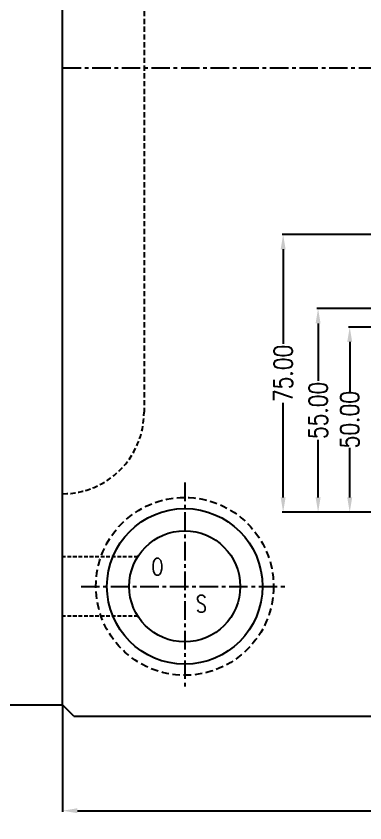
# Model space of a CAD drawing. Header units: millimetres. Extents: x 23490 to 24685, y -23248 to -22403.
# Drawn here: x 24276.1 to 24370.3, y -22839.3 to -22621.6 of the extents above; entities that cross this region are included whole.
import ezdxf

# ---------------------------------------------------------------- set-up
doc = ezdxf.new("R2010")
doc.units = ezdxf.units.MM
doc.header["$LTSCALE"] = 8
doc.linetypes.add('CENTER', pattern=[2, 1.25, -0.25, 0.25, -0.25])
doc.linetypes.add('HIDDEN', pattern=[0.375, 0.25, -0.125])
doc.layers.get('DEFPOINTS').update_dxf_attribs({"color": 6})
for name, color, linetype in [('Cav-cor', 30, 'Continuous'), ('cen', 1, 'CENTER'), ('CL', 1, 'Continuous'), ('hidden', 4, 'HIDDEN')]:
    doc.layers.add(name, color=color, linetype=linetype)
doc.layers.add('dim', color=3, linetype='Continuous', lineweight=15)
doc.styles.add('ROMANS', font='ROMANS.shx', dxfattribs={"height": 5, "bigfont": 'chineset.shx'})
doc.styles.get("Standard").update_dxf_attribs({"font": 'txt.shx', "width": 0.8, "bigfont": 'chineset.shx'})
doc.dimstyles.new('ISO-25', dxfattribs={"dimtxt": 5, "dimasz": 4, "dimexe": 0.3, "dimexo": 0.3, "dimtad": 0, "dimzin": 1, "dimdsep": 46, "dimtxsty": 'Standard', "dimcen": 0, "dimclrd": 3, "dimclre": 3, "dimclrt": 3, "dimazin": 0, "dimtfac": 1, "dimtofl": 0, "dimtmove": 0, "dimatfit": 0, "dimfxl": 0, "dimarcsym": 0})

# ---------------------------------------------------------------- blocks, each defined once
blk = doc.blocks.new('*D25838')
at = {"layer": 'DEFPOINTS', "color": 0}
for p in [(24288.66, -22807.49), (24638.66, -22807.49), (24288.66, -22836.05)]:
    blk.add_point(p, dxfattribs=at)
at = {"layer": 'dim', "color": 3, "lineweight": -2}
for p, q in [((24288.66, -22807.79), (24288.66, -22836.35)), ((24638.66, -22807.79), (24638.66, -22836.35)), ((24292.66, -22836.05), (24454.04, -22836.05)), ((24634.66, -22836.05), (24473.29, -22836.05))]:
    blk.add_line(p, q, dxfattribs=at)
at = {"layer": 'dim', "color": 3}
for points in [[(24292.66, -22835.38), (24292.66, -22836.71), (24288.66, -22836.05)], [(24634.66, -22836.71), (24634.66, -22835.38), (24638.66, -22836.05)]]:
    blk.add_solid(points, dxfattribs=at)
at = {"layer": 'dim', "color": 3, "insert": (24463.66, -22836.05), "char_height": 5, "attachment_point": 5}
blk.add_mtext('350.00', dxfattribs=at)
blk = doc.blocks.new('*D26537')
at = {"layer": 'DEFPOINTS', "color": 0}
for p in [(24348.25, -22680.49), (24383.66, -22680.49), (24391.66, -22755.49)]:
    blk.add_point(p, dxfattribs=at)
at = {"layer": 'dim', "color": 3, "lineweight": -2}
for p, q in [((24383.36, -22680.49), (24347.95, -22680.49)), ((24348.25, -22684.49), (24348.25, -22710.03)), ((24348.25, -22751.49), (24348.25, -22725.95)), ((24391.36, -22755.49), (24347.95, -22755.49))]:
    blk.add_line(p, q, dxfattribs=at)
at = {"layer": 'dim', "color": 3}
for points in [[(24348.91, -22684.49), (24347.58, -22684.49), (24348.25, -22680.49)], [(24347.58, -22751.49), (24348.91, -22751.49), (24348.25, -22755.49)]]:
    blk.add_solid(points, dxfattribs=at)
at = {"layer": 'dim', "color": 3, "insert": (24348.25, -22717.99), "char_height": 5, "attachment_point": 5, "rotation": 90}
blk.add_mtext('75.00', dxfattribs=at)
blk = doc.blocks.new('*D26541')
at = {"layer": 'DEFPOINTS', "color": 0}
for p in [(24366.23, -22705.49), (24395.66, -22705.49), (24391.66, -22755.49)]:
    blk.add_point(p, dxfattribs=at)
at = {"layer": 'dim', "color": 3, "lineweight": -2}
for p, q in [((24395.36, -22705.49), (24365.93, -22705.49)), ((24366.23, -22709.49), (24366.23, -22722.87)), ((24366.23, -22751.49), (24366.23, -22738.12)), ((24391.36, -22755.49), (24365.93, -22755.49))]:
    blk.add_line(p, q, dxfattribs=at)
at = {"layer": 'dim', "color": 3}
for points in [[(24366.9, -22709.49), (24365.56, -22709.49), (24366.23, -22705.49)], [(24365.56, -22751.49), (24366.9, -22751.49), (24366.23, -22755.49)]]:
    blk.add_solid(points, dxfattribs=at)
at = {"layer": 'dim', "color": 3, "insert": (24366.23, -22730.49), "char_height": 5, "attachment_point": 5, "rotation": 90}
blk.add_mtext('50.00', dxfattribs=at)
blk = doc.blocks.new('*D26542')
at = {"layer": 'DEFPOINTS', "color": 0}
for p in [(24531.66, -22700.49), (24357.69, -22755.49), (24391.66, -22755.49)]:
    blk.add_point(p, dxfattribs=at)
at = {"layer": 'dim', "color": 3, "lineweight": -2}
for p, q in [((24531.36, -22700.49), (24357.39, -22700.49)), ((24357.69, -22704.49), (24357.69, -22720.03)), ((24357.69, -22751.49), (24357.69, -22735.95)), ((24391.36, -22755.49), (24357.39, -22755.49))]:
    blk.add_line(p, q, dxfattribs=at)
at = {"layer": 'dim', "color": 3}
for points in [[(24358.36, -22704.49), (24357.02, -22704.49), (24357.69, -22700.49)], [(24357.02, -22751.49), (24358.36, -22751.49), (24357.69, -22755.49)]]:
    blk.add_solid(points, dxfattribs=at)
at = {"layer": 'dim', "color": 3, "insert": (24357.69, -22727.99), "char_height": 5, "attachment_point": 5, "rotation": 90}
blk.add_mtext('55.00', dxfattribs=at)

msp = doc.modelspace()

# ---------------------------------------------------------------- linework, layer by layer
for p, q in [((24288.661, -22807.491), (24288.661, -22463.491)), ((24291.661, -22810.491), (24288.661, -22807.491)), ((24291.661, -22810.491), (24635.661, -22810.491))]:
    msp.add_line(p, q)
at = {"color": 8, "linetype": 'HIDDEN', "ltscale": 0.7}
msp.add_line((24310.661, -22542.491), (24310.661, -22728.491), dxfattribs=at)
at = {"color": 8, "linetype": 'HIDDEN', "ltscale": 0.5}
for p, q in [((24308.973, -22767.491), (24288.661, -22767.491)), ((24308.973, -22783.491), (24288.661, -22783.491))]:
    msp.add_line(p, q, dxfattribs=at)
for radius in [21, 15]:
    msp.add_circle((24321.661, -22775.491), radius)
at = {"color": 8, "linetype": 'HIDDEN', "ltscale": 0.7}
msp.add_arc((24288.661, -22728.491), 22, 270, 0, dxfattribs=at)
at = {"layer": 'Cav-cor', "color": 241}
msp.add_line((24247.3, -22807.491), (24288.661, -22807.491), dxfattribs=at)
at = {"layer": 'cen', "ltscale": 0.5}
for p, q in [((24321.661, -22747.491), (24321.661, -22803.491)), ((24293.661, -22775.491), (24349.661, -22775.491))]:
    msp.add_line(p, q, dxfattribs=at)
at = {"layer": 'CL', "color": 7, "linetype": 'CENTER', "ltscale": 0.5}
msp.add_line((24288.661, -22635.491), (24638.661, -22635.491), dxfattribs=at)
at = {"layer": 'dim'}
msp.add_line((24288.661, -22750.491), (24288.661, -22750.491), dxfattribs=at)
at = {"layer": 'hidden'}
msp.add_circle((24321.661, -22775.491), 24, dxfattribs=at)

# ---------------------------------------------------------------- texts
at = {"style": 'ROMANS', "width": 0.75}
for s, p in [('O', (24312.661, -22772.491)), ('S', (24324.661, -22782.491))]:
    msp.add_text(s, height=4.6, dxfattribs=at).set_placement(p)

# ---------------------------------------------------------------- dimensions: what is measured, and where the dimension line sits
at = {"layer": 'dim'}
for base, p1, p2, angle, picture, middle in [((24348.246, -22680.491), (24391.661, -22755.491), (24383.661, -22680.491), 90, '*D26537', (24348.246, -22717.991)), ((24288.661, -22836.047), (24638.661, -22807.491), (24288.661, -22807.491), 180, '*D25838', (24463.661, -22836.047))]:
    dim = msp.add_linear_dim(base=base, p1=p1, p2=p2, angle=angle, dimstyle='ISO-25', dxfattribs=at)
    dim.commit()
    dim.dimension.update_dxf_attribs({"geometry": picture, "text_midpoint": middle, "dimtype": 160})
for base, p1, p2, picture, middle in [((24357.69, -22755.491), (24531.661, -22700.491), (24391.661, -22755.491), '*D26542', (24357.69, -22727.991)), ((24366.23, -22705.491), (24391.661, -22755.491), (24395.661, -22705.491), '*D26541', (24366.23, -22730.491))]:
    dim = msp.add_linear_dim(base=base, p1=p1, p2=p2, angle=90, dimstyle='ISO-25', dxfattribs=at)
    dim.commit()
    dim.dimension.update_dxf_attribs({"geometry": picture, "text_midpoint": middle})

doc.saveas('drawing.dxf')
